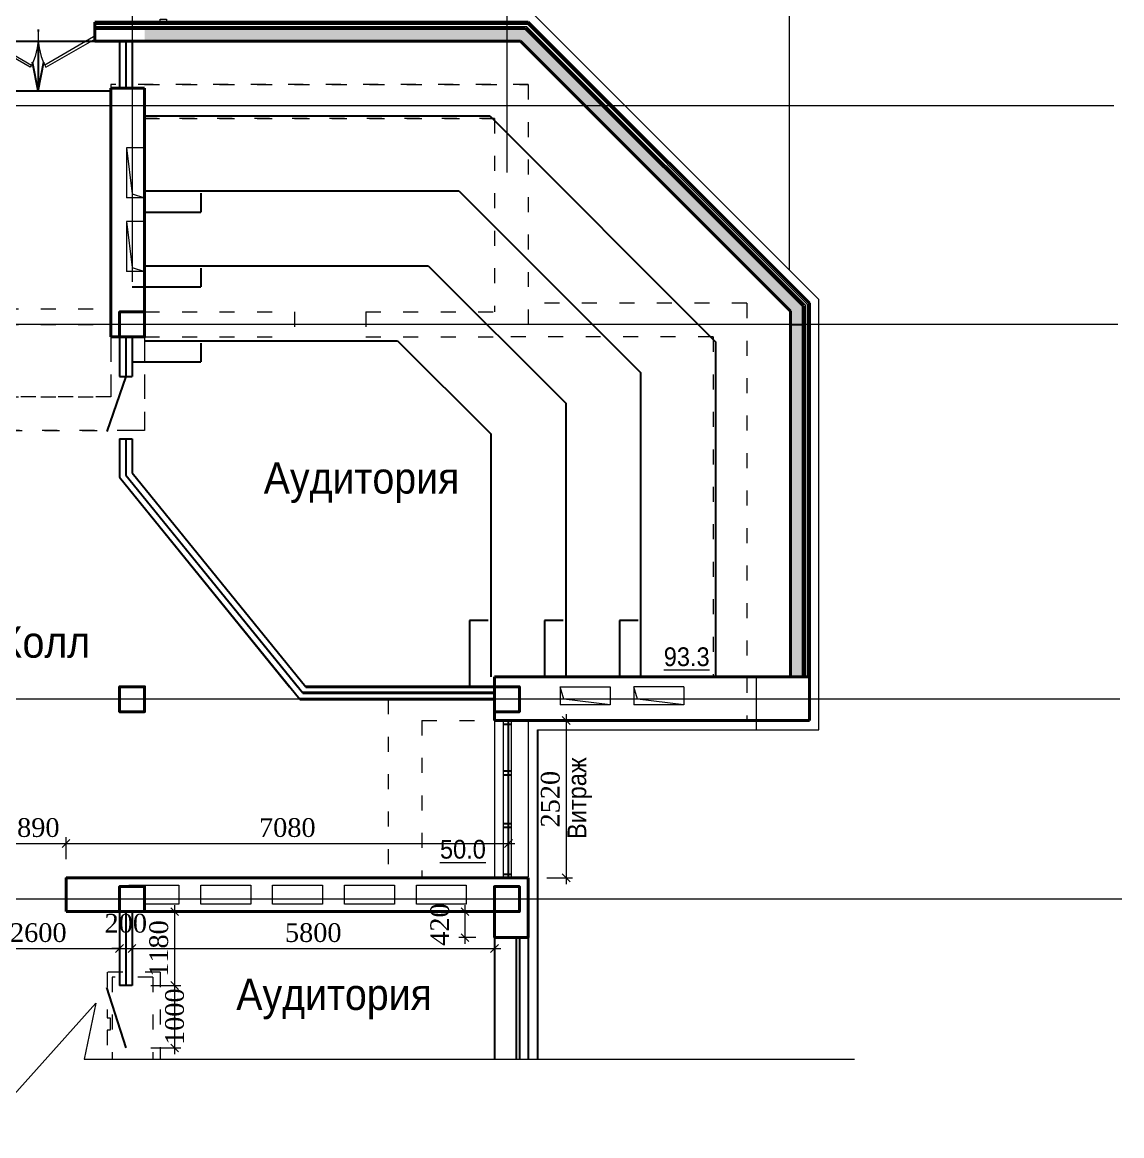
# Model space of a CAD drawing. Header units: inches. Extents: x -407541 to 6688123, y -998590 to 1205599.
# Drawn here: x 96646 to 114243, y 173222 to 191050 of the extents above; entities that cross this region are included whole.
import ezdxf

# ---------------------------------------------------------------- set-up
doc = ezdxf.new("R2010")
doc.units = ezdxf.units.IN
doc.header["$MEASUREMENT"] = 0
doc.linetypes.add('ACAD_ISO03W100', pattern=[30, 12, -18])
doc.linetypes.add('ACAD_ISO04W100', pattern=[30, 24, -3, 0, -3])
for name, color, linetype, lineweight in [('1', 7, 'Continuous', 18), ('okno', 161, 'Continuous', 20), ('Вентканалы', 250, 'Continuous', 20), ('двери', 123, 'Continuous', 13), ('Лестницы', 250, 'Continuous', 25), ('Оси', 254, 'ACAD_ISO04W100', 5), ('ПЕРЕГОРОДКА', 7, 'Continuous', 25), ('Размеры', 7, 'Continuous', 18), ('СТЕКЛО', 121, 'Continuous', 5), ('Стенаgg', 7, 'Continuous', 13), ('Стены', 250, 'Continuous', 40), ('Текст', 7, 'Continuous', 18), ('Штриховка', 7, 'Continuous', 9)]:
    doc.layers.add(name, color=color, linetype=linetype, lineweight=lineweight)
doc.layers.add('мои размеры', color=7, linetype='Continuous')
doc.layers.add('перегородки', color=14, linetype='Continuous')
doc.styles.add('style1', font='arial.ttf', dxfattribs={"width": 0.9, "height": 500})
doc.styles.add('стиль1', font='times.ttf')
doc.dimstyles.new('Copy(3) of Steal 1', dxfattribs={"dimtxt": 300, "dimasz": 125, "dimexe": 100, "dimexo": 300, "dimgap": 100, "dimtad": 1, "dimdec": 0, "dimrnd": 10, "dimzin": 1, "dimdsep": 46, "dimtxsty": 'стиль1', "dimblk": 'OBLIQUE', "dimcen": 100, "dimdle": 100, "dimclrd": 250, "dimclre": 250, "dimadec": 0, "dimazin": 0, "dimtfac": 1, "dimtdec": 0, "dimtmove": 2, "dimatfit": 2, "dimldrblk": 'OBLIQUE', "dimfxl": 1, "dimlwd": 9, "dimlwe": 9, "dimarcsym": 0})
pattern_1 = [(320, (261013.7, 647204), (-15.939086, -182.18467), [19.05, -209.55]), (265, (261013.7, 647204), (191.05664, 35.242826), [15.24, -167.64]), (10.451, (261012.37, 647188.82), (175.11669, -146.9425), [16.19, -178.09]), (316.1842, (261064.5, 647204), (-42.04233, -271.07904), [28.575, -314.325]), (6.6356, (261061, 647181.4), (247.42556, -237.40423), [24.285, -267.135]), (261.184, (261064.5, 647204), (247.42512, -237.4046), [22.86, -251.46]), (291, (261051.8, 647178.6), (-102.26552, -151.61488), [19.05, -209.55]), (236, (261051.8, 647178.6), (184.187966, -61.80203), [15.24, -167.64]), (341.4514, (261043.27, 647165.97), (81.92286, -213.41649), [16.19, -178.09]), (307.5, (261013.694, 647204), (84.555039, -3.088603), [0, -165.608, 0, -170.18, 0, -168.275]), (277.5, (261013.69, 647204), (100.180575, -66.819663), [0, -97.028, 0, -161.798, 0, -64.135]), (237.5, (261013.694, 647260.64), (-5.728744, -135.590595), [0, -63.5, 0, -198.12, 0, -262.89]), (227.5, (261013.7, 647286.04), (25.42649, -148.12918), [0, -82.55, 0, -131.572, 0, -186.69])]

# ---------------------------------------------------------------- blocks, each defined once
blk = doc.blocks.new('_Oblique')
at = {"layer": 'Стенаgg', "color": 0, "lineweight": -2}
blk.add_line((-0.5, -0.5), (0.5, 0.5), dxfattribs=at)
blk = doc.blocks.new('*D741')
at = {"layer": 'мои размеры', "color": 250, "lineweight": 9, "transparency": 16777216}
for p, q in [((103731, 176911), (103731, 176294)), ((103903, 176811), (103631, 176811)), ((103903, 176394), (103631, 176394))]:
    blk.add_line(p, q, dxfattribs=at)
at = {"layer": 'мои размеры', "color": 250, "lineweight": 9, "transparency": 16777216, "xscale": 125, "yscale": 125, "zscale": 125}
for p, rotation in [((103731, 176811), 90), ((103731, 176394), 270)]:
    blk.add_blockref('_Oblique', p, dxfattribs=dict(at, rotation=rotation))
at = {"layer": 'мои размеры', "color": 0, "transparency": 16777216, "insert": (103329, 176603), "char_height": 300, "attachment_point": 5, "rotation": 90, "style": 'стиль1'}
blk.add_mtext('420', dxfattribs=at)
blk = doc.blocks.new('*D769')
at = {"layer": 'мои размеры', "color": 250, "lineweight": 9, "transparency": 16777216}
for p, q in [((99085, 176911), (99085, 175528)), ((98703, 176811), (99185, 176811)), ((98703, 175628), (99185, 175628))]:
    blk.add_line(p, q, dxfattribs=at)
at = {"layer": 'мои размеры', "color": 250, "lineweight": 9, "transparency": 16777216, "xscale": 125, "yscale": 125, "zscale": 125}
for p, rotation in [((99085, 176811), 90), ((99085, 175628), 270)]:
    blk.add_blockref('_Oblique', p, dxfattribs=dict(at, rotation=rotation))
at = {"layer": 'мои размеры', "color": 0, "transparency": 16777216, "insert": (98832, 176219), "char_height": 300, "attachment_point": 5, "rotation": 90, "style": 'стиль1'}
blk.add_mtext('1180', dxfattribs=at)
blk = doc.blocks.new('*D743')
at = {"layer": 'мои размеры', "color": 250, "lineweight": 9, "transparency": 16777216}
for p, q in [((98703, 175628), (99185, 175628)), ((99085, 175728), (99085, 174528)), ((98703, 174628), (99185, 174628))]:
    blk.add_line(p, q, dxfattribs=at)
at = {"layer": 'мои размеры', "color": 250, "lineweight": 9, "transparency": 16777216, "xscale": 125, "yscale": 125, "zscale": 125}
for p, rotation in [((99085, 175628), 90), ((99085, 174628), 270)]:
    blk.add_blockref('_Oblique', p, dxfattribs=dict(at, rotation=rotation))
at = {"layer": 'мои размеры', "color": 0, "transparency": 16777216, "insert": (99085, 175128), "char_height": 300, "attachment_point": 5, "rotation": 90, "style": 'стиль1'}
blk.add_mtext('1000', dxfattribs=at)
blk = doc.blocks.new('*D771')
at = {"layer": 'мои размеры', "color": 250, "lineweight": 9, "transparency": 16777216}
for p, q in [((96459, 177651), (96459, 178001)), ((97347, 177651), (97347, 178001)), ((96359, 177901), (97447, 177901))]:
    blk.add_line(p, q, dxfattribs=at)
at = {"layer": 'мои размеры', "color": 250, "lineweight": 9, "transparency": 16777216, "xscale": 125, "yscale": 125, "zscale": 125, "rotation": 180}
blk.add_blockref('_Oblique', (96459, 177901), dxfattribs=at)
at = {"layer": 'мои размеры', "color": 250, "lineweight": 9, "transparency": 16777216, "xscale": 125, "yscale": 125, "zscale": 125}
blk.add_blockref('_Oblique', (97347, 177901), dxfattribs=at)
at = {"layer": 'мои размеры', "color": 0, "transparency": 16777216, "insert": (96903, 178154), "char_height": 300, "attachment_point": 5, "style": 'стиль1'}
blk.add_mtext('890', dxfattribs=at)
blk = doc.blocks.new('*D772')
at = {"layer": 'мои размеры', "color": 250, "lineweight": 9, "transparency": 16777216}
for p, q in [((97347, 177651), (97347, 178001)), ((104429, 177651), (104429, 178001)), ((97247, 177901), (104529, 177901))]:
    blk.add_line(p, q, dxfattribs=at)
at = {"layer": 'мои размеры', "color": 250, "lineweight": 9, "transparency": 16777216, "xscale": 125, "yscale": 125, "zscale": 125, "rotation": 180}
blk.add_blockref('_Oblique', (97347, 177901), dxfattribs=at)
at = {"layer": 'мои размеры', "color": 250, "lineweight": 9, "transparency": 16777216, "xscale": 125, "yscale": 125, "zscale": 125}
blk.add_blockref('_Oblique', (104429, 177901), dxfattribs=at)
at = {"layer": 'мои размеры', "color": 0, "transparency": 16777216, "insert": (100888, 178154), "char_height": 300, "attachment_point": 5, "style": 'стиль1'}
blk.add_mtext('7080', dxfattribs=at)
blk = doc.blocks.new('*D754')
at = {"layer": 'мои размеры', "color": 250, "lineweight": 9, "transparency": 16777216}
for p, q in [((95603, 176398), (95603, 176319)), ((98203, 176398), (98203, 176319)), ((95503, 176219), (98303, 176219))]:
    blk.add_line(p, q, dxfattribs=at)
at = {"layer": 'мои размеры', "color": 250, "lineweight": 9, "transparency": 16777216, "xscale": 125, "yscale": 125, "zscale": 125, "rotation": 180}
blk.add_blockref('_Oblique', (95603, 176219), dxfattribs=at)
at = {"layer": 'мои размеры', "color": 250, "lineweight": 9, "transparency": 16777216, "xscale": 125, "yscale": 125, "zscale": 125}
blk.add_blockref('_Oblique', (98203, 176219), dxfattribs=at)
at = {"layer": 'мои размеры', "color": 0, "transparency": 16777216, "insert": (96903, 176472), "char_height": 300, "attachment_point": 5, "style": 'стиль1'}
blk.add_mtext('2600', dxfattribs=at)
blk = doc.blocks.new('*D755')
at = {"layer": 'мои размеры', "color": 250, "lineweight": 9, "transparency": 16777216}
for p, q in [((98203, 176417), (98203, 176319)), ((98403, 176417), (98403, 176319)), ((98203, 176219), (98078, 176219)), ((98203, 176219), (98403, 176219)), ((98403, 176219), (98528, 176219))]:
    blk.add_line(p, q, dxfattribs=at)
at = {"layer": 'мои размеры', "color": 250, "lineweight": 9, "transparency": 16777216, "xscale": 125, "yscale": 125, "zscale": 125}
blk.add_blockref('_Oblique', (98203, 176219), dxfattribs=at)
at = {"layer": 'мои размеры', "color": 250, "lineweight": 9, "transparency": 16777216, "xscale": 125, "yscale": 125, "zscale": 125, "rotation": 180}
blk.add_blockref('_Oblique', (98403, 176219), dxfattribs=at)
at = {"layer": 'мои размеры', "color": 0, "transparency": 16777216, "insert": (98303, 176622), "char_height": 300, "attachment_point": 5, "style": 'стиль1'}
blk.add_mtext('200', dxfattribs=at)
blk = doc.blocks.new('*D756')
at = {"layer": 'мои размеры', "color": 250, "lineweight": 9, "transparency": 16777216}
for p, q in [((98403, 176379), (98403, 176319)), ((104203, 176379), (104203, 176319)), ((98303, 176219), (104303, 176219))]:
    blk.add_line(p, q, dxfattribs=at)
at = {"layer": 'мои размеры', "color": 250, "lineweight": 9, "transparency": 16777216, "xscale": 125, "yscale": 125, "zscale": 125, "rotation": 180}
blk.add_blockref('_Oblique', (98403, 176219), dxfattribs=at)
at = {"layer": 'мои размеры', "color": 250, "lineweight": 9, "transparency": 16777216, "xscale": 125, "yscale": 125, "zscale": 125}
blk.add_blockref('_Oblique', (104203, 176219), dxfattribs=at)
at = {"layer": 'мои размеры', "color": 0, "transparency": 16777216, "insert": (101303, 176472), "char_height": 300, "attachment_point": 5, "style": 'стиль1'}
blk.add_mtext('5800', dxfattribs=at)
blk = doc.blocks.new('*D746')
at = {"layer": 'Размеры', "color": 250, "lineweight": 9, "transparency": 16777216}
for p, q in [((105352, 179971), (105352, 177251)), ((105159, 179871), (105452, 179871)), ((105043, 177351), (105452, 177351))]:
    blk.add_line(p, q, dxfattribs=at)
at = {"layer": 'Размеры', "color": 250, "lineweight": 9, "transparency": 16777216, "xscale": 125, "yscale": 125, "zscale": 125}
for p, rotation in [((105352, 179871), 90), ((105352, 177351), 270)]:
    blk.add_blockref('_Oblique', p, dxfattribs=dict(at, rotation=rotation))
at = {"layer": 'Размеры', "color": 0, "transparency": 16777216, "insert": (105099, 178611), "char_height": 300, "attachment_point": 5, "rotation": 90, "style": 'стиль1'}
blk.add_mtext('2520', dxfattribs=at)
blk = doc.blocks.new('DVER 3(!)')
at = {"layer": 'двери'}
for points in [[(6389251, 630253), (6389147, 630313)], [(6389211, 630253), (6389211, 629353), (6389251, 629353), (6389251, 630253), (6389211, 630253)]]:
    blk.add_lwpolyline(points, dxfattribs=at)
blk.add_arc((6389287, 630412), 1062, 234.2253, 265.8938, dxfattribs=at)
blk = doc.blocks.new('PEREXOD1')
at = {"layer": 'Штриховка'}
blk.add_lwpolyline([(16954, 191100), (16854, 191100), (16854, 191050), (16954, 191050)], close=True, dxfattribs=at)

msp = doc.modelspace()

# ---------------------------------------------------------------- hatches: boundary and pattern name
at = {"layer": 'мои размеры'}
h = msp.add_hatch(dxfattribs=at)
h.set_pattern_fill('AR-CONC', color=256, angle=-90, style=0)
h.set_pattern_definition(pattern_1)
h.paths.add_polyline_path([(95203.2, 190749.9), (95203.2, 190949.9), (89403.2, 190949.9), (89403.2, 190749.9)])
h.paths.add_polyline_path([(89403.2, 190749.9), (89403.2, 190949.9), (89104.7, 190949.9), (87865.6, 189711.2), (88148.5, 189711.2), (89187.5, 190749.9)])
h.paths.add_polyline_path([(88148.5, 189711.2), (87865.6, 189711.2), (84903.2, 186749.7), (84903.2, 186466.9)])
h.paths.add_polyline_path([(84863.2, 186211.2), (84863.2, 186426.9), (84903.2, 186466.9), (84903.2, 186749.7), (84663.2, 186509.8), (84663.2, 186211.2)])
h.paths.add_polyline_path([(84863.2, 180571.2), (84863.2, 186211.2), (84663.2, 186211.2), (84663.2, 180571.2)])
h.paths.add_polyline_path([(104619, 190749.9), (105658, 189711.2), (105940.9, 189711.2), (104701.8, 190949.9), (98603.2, 190949.9), (98603.2, 190749.9)])
h.paths.add_polyline_path([(101795.2, 191122.2), (101795.2, 190577.5), (101491, 190577.5), (101491, 191122.2)], flags=9)
h.paths.add_polyline_path([(106804.4, 184220.9), (107482.1, 184220.9), (107482.1, 183916.7), (106804.4, 183916.7)], flags=24)
h.paths.add_polyline_path([(109143.2, 186211.2), (109143.2, 186509.8), (105940.9, 189711.2), (105658, 189711.2), (108943.2, 186426.9), (108943.2, 186211.2)])
h = msp.add_hatch(dxfattribs=at)
h.set_pattern_fill('AR-CONC', color=256, angle=-90, style=0)
h.set_pattern_definition(pattern_1)
h.paths.add_polyline_path([(109143.2, 186211.2), (109143.2, 180571.2), (108943.2, 180571.2), (108943.2, 186211.2)])

# ---------------------------------------------------------------- linework, layer by layer
at = {"color": 0}
for p, q in [((98603.2, 189549.9), (104127.2, 189549.9)), ((104127.2, 189549.9), (107743.2, 185934.9)), ((98603.2, 188349.9), (103635.4, 188349.9)), ((99503.2, 188311.2), (99503.2, 188011.2)), ((103635.4, 188349.9), (106543.2, 185442.9)), ((98603.2, 188011.2), (99503.2, 188011.2)), ((98603.2, 187149.9), (103143.6, 187149.9)), ((99503.2, 187111.2), (99503.2, 186811.2)), ((103143.6, 187149.9), (105343.2, 184950.8)), ((98403.2, 186811.2), (99503.2, 186811.2)), ((98603.2, 185949.9), (102651.8, 185949.9)), ((102651.8, 185949.9), (104143.2, 184458.8)), ((99503.2, 185911.2), (99503.2, 185611.2)), ((107743.2, 185934.9), (107743.2, 180571.2)), ((98403.2, 185611.2), (99503.2, 185611.2)), ((106543.2, 185442.9), (106543.2, 180571.2)), ((105343.2, 184950.8), (105343.2, 180571.2)), ((104143.2, 184458.8), (104143.2, 180571.2)), ((103803.2, 181471.2), (103803.2, 180411.2)), ((104103.2, 181471.2), (103803.2, 181471.2)), ((105003.2, 181471.2), (105003.2, 180571.2)), ((105303.2, 181471.2), (105003.2, 181471.2)), ((106203.2, 181471.2), (106203.2, 180571.2)), ((106503.2, 181471.2), (106203.2, 181471.2)), ((104893.2, 179721.2), (104893.2, 174450.4)), ((104203.2, 176394.2), (104203.2, 174450.4)), ((104548.6, 176394.2), (104548.6, 174450.4)), ((104601.9, 176394.2), (104601.9, 174450.4)), ((104743.2, 176394.2), (104743.2, 174450.4))]:
    msp.add_line(p, q, dxfattribs=at)
for p, q in [((104343.2, 179811.8), (104473.2, 179811.8)), ((104343.2, 179061.8), (104473.2, 179061.8)), ((104343.2, 179001.8), (104473.2, 179001.8)), ((104343.2, 178221.8), (104473.2, 178221.8)), ((104343.2, 178161.8), (104473.2, 178161.8)), ((104343.2, 177411.8), (104473.2, 177411.8))]:
    msp.add_line(p, q)
at = {"layer": '1', "lineweight": 9, "ltscale": 0.1}
msp.add_line((97639.3, 174450.4), (109967.6, 174450.4), dxfattribs=at)
msp.add_lwpolyline([(96268, 174450.4), (95916.8, 173221.9), (97825, 175343.5), (97639.3, 174450.4)], dxfattribs=at)
at = {"layer": 'okno'}
msp.add_line((104429.1, 179871.2), (104429.1, 177351.2), dxfattribs=at)
at = {"layer": 'Вентканалы'}
for p, q in [((98603.2, 189041.2), (98313.2, 189041.2)), ((98313.2, 189041.2), (98313.2, 188241.2)), ((98603.2, 188241.2), (98313.2, 188241.2)), ((98313.2, 187861.2), (98313.2, 187061.2)), ((98603.2, 187861.2), (98313.2, 187861.2)), ((98603.2, 187061.2), (98313.2, 187061.2)), ((105253.2, 180411.2), (106053.2, 180411.2)), ((105253.2, 180411.2), (105253.2, 180121.2)), ((106053.2, 180411.2), (106053.2, 180121.2)), ((107233.2, 180411.2), (106433.2, 180411.2)), ((106433.2, 180411.2), (106433.2, 180121.2)), ((107233.2, 180411.2), (107233.2, 180121.2)), ((106053.2, 180121.2), (105253.2, 180121.2)), ((107233.2, 180121.2), (106433.2, 180121.2))]:
    msp.add_line(p, q, dxfattribs=at)
for points in [[(98313.2, 189041.2), (98403.2, 188302.9), (98603.2, 188241.2)], [(98313.2, 187861.2), (98403.2, 187122.9), (98603.2, 187061.2)], [(106053.2, 180121.2), (105315, 180211.2), (105253.2, 180411.2)], [(107233.2, 180121.2), (106495, 180211.2), (106433.2, 180411.2)], [(98353.2, 177211.2), (98353.2, 177231.2), (99153.2, 177231.2)], [(99153.2, 177231.2), (99153.2, 176931.2), (98603.2, 176931.2)], [(100303.2, 177231.2), (100303.2, 176931.2), (99503.2, 176931.2), (99503.2, 177231.2), (100303.2, 177231.2)], [(101453.2, 177231.2), (101453.2, 176931.2), (100653.2, 176931.2), (100653.2, 177231.2), (101453.2, 177231.2)], [(102603.2, 177231.2), (102603.2, 176931.2), (101803.2, 176931.2), (101803.2, 177231.2), (102603.2, 177231.2)], [(103753.2, 177231.2), (103753.2, 176931.2), (102953.2, 176931.2), (102953.2, 177231.2), (103753.2, 177231.2)]]:
    msp.add_lwpolyline(points, dxfattribs=at)
at = {"layer": 'Лестницы'}
msp.add_lwpolyline([(104429.1, 177351.2), (104429.1, 179871.2)], dxfattribs=at)
msp.add_lwpolyline([(104429.1, 177351.2), (104429.1, 179871.2)], dxfattribs=at)
at = {"layer": 'мои размеры'}
for p, q in [((96900.4, 190749.9), (96900.4, 189949.9)), ((96900.4, 189949.9), (96811.2, 190411.9)), ((96900.4, 189949.9), (96989.6, 190416.7)), ((98303.2, 185379.8), (98001.5, 184496.4)), ((97993.1, 175592.9), (98303.2, 174627.8))]:
    msp.add_line(p, q, dxfattribs=at)
msp.add_lwpolyline([(109143.2, 186211.2), (109143.2, 180571.2), (108943.2, 180571.2), (108943.2, 186211.2)], close=True, dxfattribs=at)
at = {"layer": 'Оси', "ltscale": 0.3}
for p, q in [((98403.4, 278737.2), (98403.4, 186893.5)), ((114116.1, 189711.2), (79654.4, 189711.2)), ((114179.3, 186211.2), (79664.8, 186211.2)), ((114209.9, 180211.2), (79664.8, 180211.2)), ((114242.6, 177011.2), (79664.8, 177011.2))]:
    msp.add_line(p, q, dxfattribs=at)
for points in [[(104403.2, 194528.5), (104403.2, 188641.8)], [(108922.1, 194587.3), (108922.1, 187084.3)]]:
    msp.add_lwpolyline(points, dxfattribs=at)
at = {"layer": 'ПЕРЕГОРОДКА'}
for p, q in [((95200.4, 190749.9), (98600.4, 190749.9)), ((95743.2, 189949.9), (98063.2, 189949.9))]:
    msp.add_line(p, q, dxfattribs=at)
at = {"layer": 'перегородки'}
for p, q in [((98203.2, 190749.9), (98203.2, 189996.9)), ((98303.2, 190749.9), (98303.2, 189996.9)), ((98403.2, 190749.9), (98403.2, 189996.9)), ((98203.2, 186411.2), (98203.2, 185379.8)), ((98303.2, 186011.2), (98303.2, 185379.8)), ((98403.2, 186011.2), (98403.2, 185379.8)), ((98403.2, 186011.2), (98403.2, 185567.4)), ((98203.2, 185379.8), (98403.2, 185379.8)), ((98203.2, 184379.8), (98203.2, 183764.1)), ((98203.2, 184379.8), (98403.2, 184379.8)), ((98203.2, 184379.8), (98203.2, 183764.1)), ((98203.2, 184379.8), (98403.2, 184379.8)), ((98303.2, 184379.8), (98303.2, 183799.5)), ((98303.2, 184379.8), (98303.2, 183799.5)), ((98403.2, 184379.8), (98403.2, 183835)), ((98403.2, 184379.8), (98403.2, 183835)), ((98403.2, 183835), (101183, 180411.2)), ((98403.2, 183835), (101183, 180411.2)), ((98203.2, 183764.1), (101087.8, 180211.2)), ((98203.2, 183764.1), (100925.4, 180411.2)), ((98303.2, 183799.5), (101135.4, 180311.2)), ((98303.2, 183799.5), (101054.2, 180411.2)), ((98203.2, 176811.2), (98203.2, 175627.8)), ((98303.2, 176811.2), (98303.2, 175627.8)), ((98403.2, 176811.2), (98403.2, 175627.8)), ((98403.2, 175627.8), (98203.2, 175627.8))]:
    msp.add_line(p, q, dxfattribs=at)
at = {"layer": 'перегородки', "color": 112, "linetype": 'ACAD_ISO03W100', "lineweight": 5, "ltscale": 20}
for p, q in [((98063.2, 190051.2), (98063.2, 185051.2)), ((104743.2, 190051.2), (98063.2, 190051.2)), ((98603.2, 190051.2), (104743.2, 190051.2)), ((104743.2, 190051.2), (104743.2, 186011.2)), ((104203.2, 189511.2), (98603.2, 189511.2)), ((98603.2, 189511.2), (104203.2, 189511.2)), ((104203.2, 189511.2), (104203.2, 186411.2)), ((98603.2, 187061.2), (98603.2, 184511.2)), ((108243.2, 186551.2), (104743.2, 186551.2)), ((108243.2, 186551.2), (108243.2, 179871.2)), ((95743.2, 186461.2), (98063.2, 186461.2)), ((98603.2, 186411.2), (101003.2, 186411.2)), ((101003.2, 186411.2), (101003.2, 186011.2)), ((102143.2, 186411.2), (102143.2, 186011.2)), ((102143.2, 186411.2), (104203.2, 186411.2)), ((95743.2, 186211.2), (98063.2, 186211.2)), ((98063.2, 186011.2), (98063.2, 185051.2)), ((98603.2, 186011.2), (101003.2, 186011.2)), ((98603.2, 186011.2), (98603.2, 184567.4)), ((102143.2, 186011.2), (104543.2, 186011.2)), ((107703.2, 186011.2), (104203.2, 186011.2)), ((107703.2, 186011.2), (107703.2, 180571.2)), ((95743.2, 185051.2), (98063.2, 185051.2)), ((98063.2, 185051.2), (95743.2, 185051.2)), ((95203.2, 184511.2), (98063.2, 184511.2)), ((98403.2, 184511.2), (95403.2, 184511.2)), ((98603.2, 184511.2), (98063.2, 184511.2)), ((104603.2, 180571.2), (107703.2, 180571.2)), ((102503.2, 180211.2), (102503.2, 177351.2)), ((104203.2, 180211.2), (102503.2, 180211.2)), ((103043.2, 179871.2), (103043.2, 177351.2)), ((103043.2, 179871.2), (108243.2, 179871.2)), ((98003.2, 175841.2), (98003.2, 175111.2)), ((98853.2, 175841.2), (98003.2, 175841.2)), ((98853.2, 175841.2), (98853.2, 174450.4)), ((98083.2, 175761.2), (98083.2, 174450.4)), ((98733.2, 175761.2), (98083.2, 175761.2)), ((98733.2, 175761.2), (98733.2, 174450.4)), ((98003.2, 174911.2), (98003.2, 174450.4))]:
    msp.add_line(p, q, dxfattribs=at)
for points in [[(98603.2, 186411.2), (98603.2, 186411.2), (98603.2, 186411.2), (98603.2, 186011.2), (98203.2, 186011.2), (98203.2, 186411.2), (98603.2, 186411.2)], [(98603.2, 177211.2), (98603.2, 177211.2), (98603.2, 177211.2), (98603.2, 176811.2), (98203.2, 176811.2), (98203.2, 177211.2), (98603.2, 177211.2)], [(98003.2, 175111.2), (98053.2, 175111.2), (98053.2, 174911.2), (98003.2, 174911.2)]]:
    msp.add_lwpolyline(points, dxfattribs=at)
at = {"layer": 'СТЕКЛО'}
for p, q in [((109393.2, 186613.3), (104805.4, 191199.9)), ((97805.4, 191016.9), (98603.2, 191016.9)), ((97805.4, 191016.9), (98603.2, 191016.9)), ((97805.4, 190983.9), (98603.2, 190983.9)), ((98603.2, 191016.9), (104729.6, 191016.9)), ((98603.2, 190983.9), (104715.9, 190983.9)), ((104715.9, 190983.9), (109177.2, 186523.8)), ((104729.6, 191016.9), (109210.2, 186537.5)), ((109177.2, 186523.8), (109177.2, 180571.2)), ((109210.2, 186537.5), (109210.2, 180571.2)), ((109393.2, 179721.2), (109393.2, 186613.3)), ((108393.2, 180571.2), (108393.2, 179721.2)), ((104203.2, 179871.8), (104203.2, 177361.8)), ((104343.2, 179871.8), (104343.2, 177361.8)), ((104473.2, 179871.8), (104473.2, 177361.8)), ((104743.2, 179871.8), (104743.2, 177361.8)), ((104893.2, 179721.2), (108393.2, 179721.2)), ((104893.2, 179721.2), (109393.2, 179721.2))]:
    msp.add_line(p, q, dxfattribs=at)
at = {"layer": 'Стены', "ltscale": 100}
for p, q in [((98403.2, 191049.9), (97805.4, 191049.9)), ((98403.2, 191049.9), (97805.4, 191049.9)), ((97805.4, 190949.9), (98603.2, 190949.9)), ((98403.2, 191049.9), (104743.2, 191049.9)), ((98603.2, 190949.9), (104701.8, 190949.9)), ((104701.8, 190949.9), (109143.2, 186509.8)), ((104743.2, 191049.9), (109243.2, 186551.2)), ((97805.4, 190749.9), (98603.2, 190749.9)), ((98603.2, 190749.9), (104619, 190749.9)), ((104619, 190749.9), (108943.2, 186426.9)), ((98603.2, 189996.9), (98063.2, 189996.9)), ((98063.2, 189996.9), (98063.2, 186011.2)), ((98603.2, 189996.9), (98603.2, 186011.2)), ((109143.2, 186509.8), (109143.2, 180571.2)), ((109243.2, 186551.2), (109243.2, 179871.2)), ((108943.2, 186426.9), (108943.2, 180571.2)), ((98203.2, 186011.2), (98063.2, 186011.2)), ((104203.2, 180411.2), (104203.2, 180571.2)), ((109243.2, 180571.2), (104203.2, 180571.2)), ((104203.2, 180311.2), (101135.4, 180311.2)), ((104203.2, 180411.2), (101183, 180411.2)), ((104203.2, 180211.2), (101087.8, 180211.2)), ((104203.2, 180011.2), (104203.2, 179871.2)), ((104203.2, 179871.2), (108243.2, 179871.2)), ((104203.2, 179871.2), (109243.2, 179871.2)), ((98203.2, 176811.2), (104603.2, 176811.2))]:
    msp.add_line(p, q, dxfattribs=at)
at = {"layer": 'Стены'}
for p, q in [((97805.4, 190749.9), (97805.4, 191049.9)), ((97347, 177351.2), (97347, 176811.2)), ((104743.2, 177351.2), (104743.2, 176394.2)), ((104203.2, 176811.2), (104203.2, 176394.2))]:
    msp.add_line(p, q, dxfattribs=at)
at = {"layer": 'Стены', "ltscale": 100}
for points in [[(98203.2, 186411.2), (98203.2, 186411.2), (98203.2, 186411.2), (98203.2, 186011.2), (98603.2, 186011.2), (98603.2, 186411.2), (98203.2, 186411.2)], [(98603.2, 186411.2), (98603.2, 186411.2), (98603.2, 186411.2), (98603.2, 186011.2), (98203.2, 186011.2), (98203.2, 186411.2), (98603.2, 186411.2)], [(98603.2, 186411.2), (98603.2, 186411.2), (98603.2, 186411.2), (98603.2, 186011.2), (98203.2, 186011.2)], [(98203.2, 186411.2), (98603.2, 186411.2)], [(98603.2, 180411.2), (98603.2, 180411.2), (98603.2, 180411.2), (98603.2, 180011.2), (98203.2, 180011.2), (98203.2, 180411.2), (98603.2, 180411.2)], [(104203.2, 180411.2), (104203.2, 180411.2), (104203.2, 180411.2), (104203.2, 180011.2), (104603.2, 180011.2), (104603.2, 180411.2), (104203.2, 180411.2)], [(104743.2, 177351.2), (104003.2, 177351.2), (104003.2, 177351.2), (104003.2, 177351.2), (104003.2, 177351.2), (102853.2, 177351.2), (102853.2, 177351.2), (102853.2, 177351.2), (102853.2, 177351.2), (97347, 177351.2), (97347, 177351.2), (97347, 177351.2), (97347, 177351.2), (97347, 177351.2), (97347, 177351.2), (97347, 177351.2), (97347, 177351.2), (97347, 177351.2), (97347, 177351.2), (97347, 177351.2), (97347, 177351.2), (97347, 177351.2)], [(98603.2, 177211.2), (98603.2, 177211.2), (98603.2, 177211.2), (98603.2, 176811.2), (98203.2, 176811.2), (98203.2, 177211.2), (98603.2, 177211.2)], [(104603.2, 177211.2), (104603.2, 177211.2), (104603.2, 177211.2), (104603.2, 176811.2), (104203.2, 176811.2), (104203.2, 177211.2), (104603.2, 177211.2)], [(104203.2, 177211.2), (104203.2, 177211.2), (104203.2, 177211.2), (104203.2, 176811.2), (104603.2, 176811.2), (104603.2, 177211.2), (104203.2, 177211.2)], [(104203.2, 176394.2), (104743.2, 176394.2)]]:
    msp.add_lwpolyline(points, dxfattribs=at)
at = {"layer": 'Стены'}
msp.add_lwpolyline([(97347, 176811.2), (98203.2, 176811.2)], dxfattribs=at)

# ---------------------------------------------------------------- block references
at = {"layer": 'двери', "xscale": -1, "rotation": 60.00000000133112}
msp.add_blockref('DVER 3(!)', (3836436.1, 5408907.3), dxfattribs=at)
at = {"layer": 'двери', "rotation": 299.9999999984036}
msp.add_blockref('DVER 3(!)', (-3642635.3, 5408907.3), dxfattribs=at)
at = {"layer": 'Штриховка', "xscale": -1}
msp.add_blockref('PEREXOD1', (115806.8, 0), dxfattribs=at)

# ---------------------------------------------------------------- texts
at = {"layer": 'Текст', "width": 5811.713, "attachment_point": 1, "style": 'style1'}
for s, insert, char_height in [('{\\fArial|b0|i0|c204|p34;Аудитория}', (100511.3, 184003.6), 500), ('{\\fArial|b0|i0|c204|p34;Холл}', (96230.9, 181375.8), 500), ('{\\L\\C252;93.3}', (106913.1, 181041.5), 300), ('{\\L\\C252;50.0}', (103331.4, 177959), 300), ('{\\fArial|b0|i0|c204|p34;Аудитория}', (100071.5, 175735.6), 500)]:
    msp.add_mtext(s, dxfattribs=dict(at, insert=insert, char_height=char_height))
at = {"layer": 'Текст', "insert": (105372.4, 177973.5), "char_height": 300, "width": 5811.713, "attachment_point": 1, "rotation": 90, "style": 'style1'}
msp.add_mtext('{\\fArial|b0|i0|c204|p34;\\C252;Витраж}', dxfattribs=at)

# ---------------------------------------------------------------- dimensions: what is measured, and where the dimension line sits
at = {"layer": 'мои размеры'}
for base, p1, p2, picture, middle in [((97347, 177901.5), (96459, 177351.2), (97347, 177351.2), '*D771', (96903, 178154.5)), ((104429.1, 177901.5), (97347, 177351.2), (104429.1, 177351.2), '*D772', (100888, 178154.5)), ((98403.2, 176219.5), (98203.2, 176116.5), (98403.2, 176116.5), '*D755', (98303.2, 176622.1)), ((98203.2, 176219.5), (95603.2, 176098), (98203.2, 176098), '*D754', (96903.2, 176472.1)), ((104203.2, 176219.5), (98403.2, 176079.4), (104203.2, 176079.4), '*D756', (101303.2, 176472.1))]:
    dim = msp.add_linear_dim(base=base, p1=p1, p2=p2, dimstyle='Copy(3) of Steal 1', override={"dimscale": 1}, dxfattribs=at)
    dim.commit()
    dim.dimension.update_dxf_attribs({"geometry": picture, "text_midpoint": middle})
for base, p1, p2, picture, middle in [((99084.9, 175627.8), (98403.2, 176811.2), (98403.2, 175627.8), '*D769', (98832.3, 176219.5)), ((103731.4, 176394.2), (104203.2, 176811.2), (104203.2, 176394.2), '*D741', (103328.8, 176602.7))]:
    dim = msp.add_linear_dim(base=base, p1=p1, p2=p2, angle=90, dimstyle='Copy(3) of Steal 1', override={"dimscale": 1}, dxfattribs=at)
    dim.commit()
    dim.dimension.update_dxf_attribs({"geometry": picture, "text_midpoint": middle})
dim = msp.add_linear_dim(base=(99084.9, 174627.8), p1=(98403.2, 175627.8), p2=(98403.2, 174627.8), angle=90, dimstyle='Copy(3) of Steal 1', override={"dimscale": 1}, dxfattribs=at)
dim.commit()
dim.dimension.update_dxf_attribs({"geometry": '*D743', "text_midpoint": (99084.9, 175127.8), "dimtype": 160})
at = {"layer": 'Размеры'}
dim = msp.add_linear_dim(base=(105352.1, 177351.2), p1=(104859, 179871.2), p2=(104743.2, 177351.2), angle=90, dimstyle='Copy(3) of Steal 1', override={"dimscale": 1}, dxfattribs=at)
dim.commit()
dim.dimension.update_dxf_attribs({"geometry": '*D746', "text_midpoint": (105099.5, 178611.2)})

doc.saveas('drawing.dxf')
